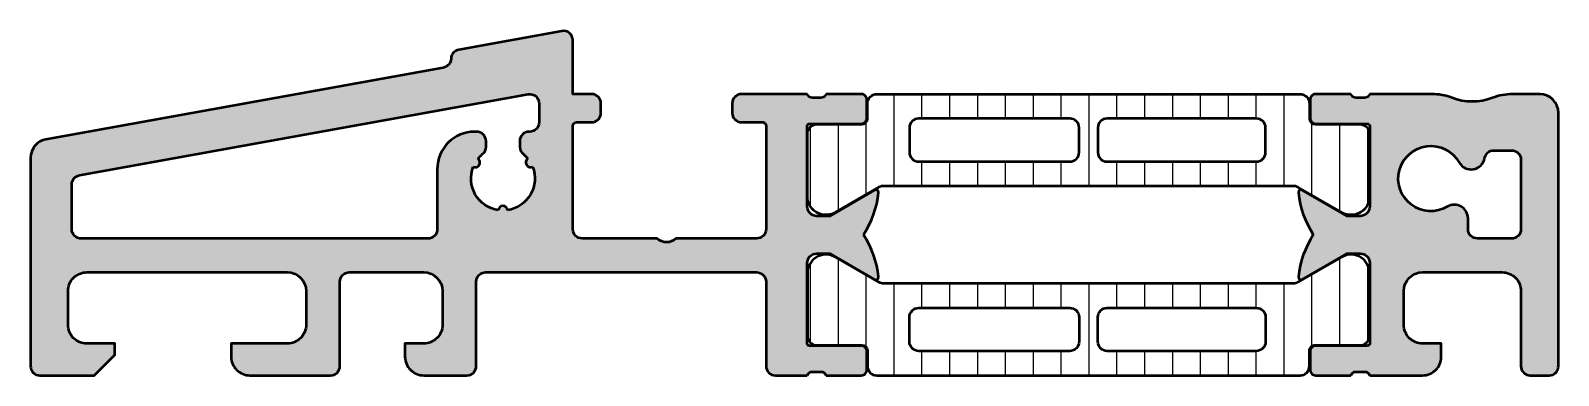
# Model space of a CAD drawing. Extents: x 0 to 81.5, y 0 to 18.4.
import ezdxf

# ---------------------------------------------------------------- set-up
doc = ezdxf.new("R2010")
doc.units = 0
for name, color, linetype, lineweight in [('0S-Alu contour', 7, 'Continuous', 50), ('0S-Alu hatch', 252, 'Continuous', 25), ('0S-Plastic contour', 254, 'Continuous', 50), ('0S-Plastic hatch', 253, 'Continuous', 25)]:
    doc.layers.add(name, color=color, linetype=linetype, lineweight=lineweight)
pattern_1 = [(90, (0, 0), (-1.4859, 0), [])]

# ---------------------------------------------------------------- blocks, each defined once
blk = doc.blocks.new('430850__A09F9204_A094_48FC_8336_E82460C56AF6_')
at = {"layer": '0S-Alu hatch'}
h = blk.add_hatch(color=256, dxfattribs=at)
edge = h.paths.add_edge_path()
edge.add_arc((37.92743318007181, 14.49998905742388), 0.4999585512407667, 89.99524973136955, 180.0047502685934)
edge.add_line((37.42747463054933, 14.49994760694636), (37.42747463054933, 13.99994760694636))
edge.add_arc((37.92749618073446, 13.9999691571315), 0.5000215506495219, 180.002469362685, 269.9975306371245)
edge.add_line((37.92747463054936, 13.49994760694637), (39.03087615661997, 13.49994760694636))
edge.add_ellipse((39.03087615661999, 13.29994760694636), major_axis=(-0.1999999999999993, 0), ratio=1, start_angle=180, end_angle=270.00000000000614, ccw=False)
edge.add_line((39.23087615661998, 13.29994760694637), (39.23087615661997, 7.79995065870374))
edge.add_ellipse((38.73087615661996, 7.799950658703735), major_axis=(-0.5000000000000071, 0), ratio=1, start_angle=90.0000000000008, end_angle=180, ccw=False)
edge.add_line((38.73087615661997, 7.299950658703727), (34.42746213029359, 7.29995065870372))
edge.add_ellipse((33.92746213029359, 7.824977612696383), major_axis=(-0.7250195186467838, 0), ratio=1, start_angle=46.39865004840891, end_angle=133.6013499515912, ccw=False)
edge.add_line((33.42746213029359, 7.29995065870372), (29.42746313028951, 7.29995065870372))
edge.add_ellipse((29.42746313028951, 7.799950658703723), major_axis=(-0.5000000000000027, 0), ratio=1, start_angle=0, end_angle=89.9999999999996, ccw=False)
edge.add_line((28.92746313028951, 7.799950658703958), (28.92746313029205, 13.29994760694645))
edge.add_ellipse((29.12746313029204, 13.29994760694637), major_axis=(-0.1999999999999922, 0), ratio=1, start_angle=270.00000000000205, end_angle=360, ccw=False)
edge.add_line((29.12746313029204, 13.49994760694636), (29.92818662112198, 13.49994760694636))
edge.add_arc((29.92816507093685, 13.99996915713149), 0.5000215506495148, 270.0024693628787, 359.9975306373149)
edge.add_line((30.42818662112198, 13.99994760694636), (30.42818662112198, 14.49994760694634))
edge.add_arc((29.92822807159948, 14.49998905742387), 0.4999585512407773, 359.9952497314066, 450.00475026863)
edge.add_line((29.92818662112199, 14.99994760694636), (28.92746313029305, 14.99994760694637))
edge.add_line((28.92746313029305, 14.99994760694637), (28.92746313029439, 17.86950563576265))
edge.add_arc((28.42746313029437, 17.86950563576273), 0.5000000000000178, 0, 100.2245335573205)
edge.add_line((28.33871005623381, 18.36156548155877), (22.8387100562297, 17.36952780259962))
edge.add_arc((22.92746313029031, 16.87746795680373), 0.4999999999998749, 100.2245335573281, 178.6160866910637)
edge.add_ellipse((21.92775482019408, 16.90161945208387), major_axis=(-0.4999999999999839, 0), ratio=1, start_angle=100.22453355728783, end_angle=178.6160866910464, ccw=False)
edge.add_line((22.01650789425436, 16.40955960628781), (0.8224938518774393, 12.58678497021203))
edge.add_arc((0.9999999999982014, 11.60266527862016), 0.9999999999997786, 100.2245335573016, 180)
edge.add_line((-1.577e-12, 11.60266527861978), (-1.42e-14, 0.499947428130156))
edge.add_arc((0.5000525902902789, 0.5000000064885435), 0.5000525930544861, 180.0060244023582, 269.9939743403442)
edge.add_line((0.5000000009589912, -5.25838005956e-05), (3.40002429581203, -5.25838005956e-05))
edge.add_line((3.40002429581203, -5.25838005956e-05), (4.499999881749302, 1.099922954464837))
edge.add_line((4.499999881749302, 1.099922954464837), (4.4999998817493, 1.699959575558586))
edge.add_line((4.4999998817493, 1.699959575558586), (2.999999881748619, 1.699959575558587))
edge.add_ellipse((2.999955651861728, 2.699915345670784), major_axis=(-0.9999557710903823, 0), ratio=1, start_angle=-0.0025342980363234346, end_angle=90.00253429793719, ccw=False)
edge.add_line((1.999999881749531, 2.699959575558597), (1.999999881749531, 4.499962865733659))
edge.add_ellipse((2.999972478050355, 4.499990269434148), major_axis=(-0.9999725966763165, 0), ratio=1, start_angle=-90.00157015936111, end_angle=0.0015701596050234912, ccw=False)
edge.add_line((2.999999881750013, 5.499962865734972), (13.69908743155087, 5.499962865734972))
edge.add_ellipse((13.6990640041792, 4.499939438365121), major_axis=(-1.000023427644265, 0), ratio=1, start_angle=180.0013422581682, end_angle=269.9986577419238, ccw=False)
edge.add_line((14.69908743154905, 4.499962865736337), (14.6990874315495, 2.699959575559478))
edge.add_ellipse((13.69916771567885, 2.699879291429238), major_axis=(-0.9999197190936866, 0), ratio=1, start_angle=89.99539968885392, end_angle=180.0046003111448, ccw=False)
edge.add_line((13.69908743154862, 1.699959575558581), (10.69908743154953, 1.699959575558572))
edge.add_line((10.69908743154953, 1.699959575558572), (10.69908743154905, 0.9999474281328843))
edge.add_arc((11.69901925818247, 0.9998792428336312), 0.9999318289581974, 179.9960930037114, 270.0039063125051)
edge.add_line((11.69908743154947, -5.25838006038e-05), (15.99907427084442, -5.25838005885e-05))
edge.add_arc((15.99909985762345, 0.499921829420052), 0.4999744138753572, 269.9970678210531, 360.0029335463704)
edge.add_line((16.49907427084348, 0.4999474281315441), (16.49907427084348, 4.999947606946816))
edge.add_ellipse((16.99908243279999, 4.999939444989397), major_axis=(-0.5000081620231281, 0), ratio=1, start_angle=270.00093527621107, end_angle=359.99906472380104, ccw=False)
edge.add_line((16.99907427084211, 5.499947606945909), (20.97285248050296, 5.499947606945909))
edge.add_ellipse((20.97282905348884, 4.499939438722215), major_axis=(-1.000008168498104, 0), ratio=1, start_angle=180.0013422581682, end_angle=269.9986577419284, ccw=False)
edge.add_line((21.97283722171253, 4.499962865736324), (21.97283722171208, 2.699959575559492))
edge.add_ellipse((20.97291750584161, 2.699879291429054), major_axis=(-0.9999197190935053, 0), ratio=1, start_angle=89.9953996888683, end_angle=180.0046003111448, ccw=False)
edge.add_line((20.97283722171163, 1.699959575558578), (19.97283722171257, 1.699959575558587))
edge.add_line((19.97283722171257, 1.699959575558587), (19.97283722171254, 0.9999474281324108))
edge.add_arc((20.97276904834532, 0.9998792428329959), 0.9999318289575544, 179.9960930037114, 270.0039063124908)
edge.add_line((20.97283722171208, -5.2583800596e-05), (23.27282406100742, -5.25838005885e-05))
edge.add_arc((23.27284964778671, 0.4999218294202796), 0.4999744138755848, 269.9970678210235, 360.0029335463704)
edge.add_line((23.77282406100697, 0.4999474281314954), (23.77282406100697, 4.999947606947263))
edge.add_ellipse((24.2728322229633, 4.999939444989582), major_axis=(-0.5000081620229433, 0), ratio=1, start_angle=270.0009352761882, end_angle=359.99906472380104, ccw=False)
edge.add_line((24.27282406100561, 5.499947606945909), (38.73087615661999, 5.499947606945915))
edge.add_ellipse((38.73087615661999, 4.999947606945916), major_axis=(-0.4999999999999992, 0), ratio=1, start_angle=180, end_angle=270, ccw=False)
edge.add_line((39.23087615661998, 4.999947606945917), (39.23087615661998, 0.4999474161999267))
edge.add_arc((39.73087615661999, 0.4999474161999283), 0.5, 180, 270.0000000000138)
edge.add_line((39.73087615662011, -5.25838000717e-05), (41.43087398872416, -5.25837996861e-05))
edge.add_ellipse((41.69839483585852, -0.0788891055310575), major_axis=(-0.2788953223167944, 0), ratio=1, start_angle=268.83541062591, end_angle=343.58012358051013, ccw=False)
edge.add_line((41.70406324926296, 0.1999486069464066), (42.15765724926293, 0.1999486069464069))
edge.add_ellipse((42.16331790873996, -0.0789194886968354), major_axis=(-0.2789255417372232, 0), ratio=1, start_angle=196.4245945553575, end_angle=271.1628700728803, ccw=False)
edge.add_line((42.43086124926296, -5.23930536342e-05), (44.31087224927148, -5.2393053636e-05))
edge.add_arc((44.31087224927151, 0.2999476069463185), 0.2999999999999545, 269.9999999999945, 360)
edge.add_line((44.61087224927147, 0.2999476069463179), (44.61087224927144, 1.279921925989231))
edge.add_arc((44.31087224927154, 1.279921925989233), 0.2999999999999048, 0, 90.0000000000068)
edge.add_line((44.3108722492715, 1.579921925989138), (41.55087424927152, 1.579921925989139))
edge.add_ellipse((41.55087424927152, 1.699921925989148), major_axis=(-0.1200000000000088, 0), ratio=1, start_angle=0, end_angle=89.9999999999967, ccw=False)
edge.add_line((41.43087424927151, 1.699921925989053), (41.4308742492715, 5.999947606946361))
edge.add_ellipse((41.93087424927149, 5.999947606946365), major_axis=(-0.4999999999999929, 0), ratio=1, start_angle=270, end_angle=360, ccw=False)
edge.add_line((41.93087424927149, 6.499947606946358), (42.63087424927143, 6.499947606946363))
edge.add_line((42.63087424927143, 6.499947606946363), (45.02369457229901, 5.118452149324014))
edge.add_arc((45.09275446462317, 5.238067391594696), 0.1381197846483186, 240.0000000000019, 365.6225775507624)
edge.add_arc((40.25426538742427, 4.761724365772433), 4.999999999999428, 5.622577550795146, 33.20555562043733)
edge.add_arc((40.25426729477148, 10.23817084812038), 5.000000000000853, 326.7944044693714, 354.377422449205)
edge.add_arc((45.09275637197178, 9.761827822297994), 0.1381197846483302, 354.3774224492386, 480.0000000000022)
edge.add_line((45.02369647964761, 9.88144306456868), (42.63087615662007, 8.499947606946362))
edge.add_line((42.63087615662007, 8.499947606946362), (41.93087615662013, 8.499947606946362))
edge.add_ellipse((41.93087615662014, 8.999947606946357), major_axis=(-0.4999999999999929, 0), ratio=1, start_angle=0, end_angle=89.9999999999992, ccw=False)
edge.add_line((41.43087615662014, 8.999947606946362), (41.43087615662015, 13.29997328790359))
edge.add_ellipse((41.55087615662025, 13.29997328790348), major_axis=(-0.120000000000104, 0), ratio=1, start_angle=270, end_angle=360, ccw=False)
edge.add_line((41.55087615662025, 13.41997328790359), (44.31087415662009, 13.41997328790359))
edge.add_arc((44.31087415662013, 13.71997328790355), 0.2999999999999616, 269.9999999999932, 360)
edge.add_line((44.61087415662009, 13.71997328790354), (44.61087415662008, 14.69994760694642))
edge.add_arc((44.31087415662016, 14.69994760694644), 0.299999999999919, 0, 90.00000000000136)
edge.add_line((44.31087415662015, 14.99994760694636), (42.43086315661155, 14.99994760694636))
edge.add_ellipse((42.16331981608857, 15.07881470258954), major_axis=(-0.2789255417371955, 0), ratio=1, start_angle=88.83712992712549, end_angle=163.5754054446452, ccw=False)
edge.add_line((42.15765915661157, 14.79994660694632), (41.70406515661158, 14.79994660694632))
edge.add_ellipse((41.69839674861324, 15.07878405348939), major_axis=(-0.2788950563274564, 0), ratio=1, start_angle=16.419876419487025, end_angle=91.16458937408811, ccw=False)
edge.add_line((41.4308761566201, 14.99994760694637), (37.92747463054932, 14.99994760694636))
edge = h.paths.add_edge_path()
edge.add_arc((25.19539099902325, 8.796820925983148), 0.2499999999999952, 4.216730478852245, 175.7832695211477)
edge.add_ellipse((25.19539099902325, 10.49682092598314), major_axis=(-1.699999999999995, 0), ratio=1, start_angle=-21.566538979496727, end_angle=81.5665390422954, ccw=False)
edge.add_arc((23.72314781165807, 11.3468209243695), 0.2499999999999988, 244.216730541653, 415.7832695839473)
edge.add_ellipse((25.19539099902317, 10.49682092598323), major_axis=(-1.699999999999882, 0), ratio=1, start_angle=309.5211963586422, end_angle=321.5665391050943, ccw=False)
edge.add_arc((23.79539099902324, 12.19387720083088), 0.5000000000000223, 309.5211963586403, 360)
edge.add_line((24.29539099902326, 12.19387720083086), (24.29539099902326, 12.49682092598314))
edge.add_arc((23.79539099902325, 12.49682092598314), 0.5, 0, 90.0000000000004)
edge.add_line((23.79539099902325, 12.99682092598314), (23.69539099902319, 12.99682092598315))
edge.add_arc((23.6953909990232, 10.99682092598315), 1.999999999999996, 90.00000000000018, 180)
edge.add_line((21.6953909990232, 10.99682092598304), (21.69539099902337, 7.799950658703528))
edge.add_ellipse((21.19539099902338, 7.799950658703489), major_axis=(-0.4999999999999929, 0), ratio=1, start_angle=89.9999999999996, end_angle=180, ccw=False)
edge.add_line((21.19539099902338, 7.299950658703497), (2.699996829991487, 7.299950658703495))
edge.add_ellipse((2.699981393805714, 7.799919963728428), major_axis=(-0.4999693052632239, 0), ratio=1, start_angle=-0.001768965427402236, end_angle=90.00176896518929, ccw=False)
edge.add_line((2.20001208878078, 7.799935399914206), (2.200012088777143, 10.18186513174013))
edge.add_ellipse((2.700012088776917, 10.18186513174036), major_axis=(-0.4999999999997736, 0), ratio=1, start_angle=280.22453355725116, end_angle=360, ccw=False)
edge.add_line((2.61125901471699, 10.67392497753626), (26.53871005623298, 14.98973097655778))
edge.add_ellipse((26.62746313029336, 14.49767113076172), major_axis=(-0.5000000000000031, 0), ratio=1, start_angle=180, end_angle=280.22453355729937, ccw=False)
edge.add_line((27.12746313029337, 14.49767113076147), (27.12746313029287, 13.49682092598339))
edge.add_ellipse((26.62746313029238, 13.49682092598363), major_axis=(-0.5000000000004868, 0), ratio=1, start_angle=90, end_angle=180, ccw=False)
edge.add_line((26.62746313029238, 12.99682092598315), (26.59539099902325, 12.99682092598315))
edge.add_arc((26.59539099902325, 12.49682092598314), 0.5, 90, 180)
edge.add_line((26.09539099902324, 12.49682092598315), (26.09539099902325, 12.19387720083089))
edge.add_arc((26.5953909990233, 12.19387720083086), 0.500000000000057, 180, 230.4788036413535)
edge.add_ellipse((25.19539099902337, 10.49682092598309), major_axis=(-1.699999999999941, 0), ratio=1, start_angle=218.4334608949102, end_angle=230.4788036413621, ccw=False)
edge.add_arc((26.66763418638843, 11.34682092436952), 0.2499999999999906, 124.2167304160537, 295.7832694583472)
edge.add_ellipse((25.19539099902325, 10.49682092598315), major_axis=(-1.699999999999998, 0), ratio=1, start_angle=98.43346095770488, end_angle=201.5665389794971, ccw=False)
at = {"layer": '0S-Alu contour', "color": 7}
for points in [[(28.33871005623381, 18.36156548155877), (22.8387100562297, 17.36952780259962)], [(29.92818662112199, 14.99994760694636), (28.92746313029305, 14.99994760694637), (28.92746313029439, 17.86950563576265)], [(22.01650789425436, 16.40955960628781), (0.8224938518774393, 12.58678497021203)], [(2.61125901471699, 10.67392497753626), (26.53871005623298, 14.98973097655778)], [(41.4308761566201, 14.99994760694637), (37.92747463054932, 14.99994760694636)], [(42.15765915661157, 14.79994660694632), (41.70406515661158, 14.79994660694632)], [(44.31087415662015, 14.99994760694636), (42.43086315661155, 14.99994760694636)], [(44.61087415662009, 13.71997328790354), (44.61087415662008, 14.69994760694642)], [(27.12746313029337, 14.49767113076147), (27.12746313029287, 13.49682092598339)], [(30.42818662112198, 13.99994760694636), (30.42818662112198, 14.49994760694634)], [(37.42747463054933, 14.49994760694636), (37.42747463054933, 13.99994760694636)], [(28.92746313028951, 7.799950658703958), (28.92746313029205, 13.29994760694645)], [(29.12746313029204, 13.49994760694636), (29.92818662112198, 13.49994760694636)], [(37.92747463054936, 13.49994760694637), (39.03087615661997, 13.49994760694636)], [(39.23087615661998, 13.29994760694637), (39.23087615661997, 7.79995065870374)], [(41.43087615662014, 8.999947606946362), (41.43087615662015, 13.29997328790359)], [(41.55087615662025, 13.41997328790359), (44.31087415662009, 13.41997328790359)], [(23.79539099902325, 12.99682092598314), (23.69539099902319, 12.99682092598315)], [(24.29539099902326, 12.19387720083086), (24.29539099902326, 12.49682092598314)], [(26.09539099902324, 12.49682092598315), (26.09539099902325, 12.19387720083089)], [(26.62746313029238, 12.99682092598315), (26.59539099902325, 12.99682092598315)], [(-1.577e-12, 11.60266527861978), (-1.42e-14, 0.499947428130156)], [(21.6953909990232, 10.99682092598304), (21.69539099902337, 7.799950658703528)], [(2.20001208878078, 7.799935399914206), (2.200012088777143, 10.18186513174013)], [(45.02369647964761, 9.88144306456868), (42.63087615662007, 8.499947606946362), (41.93087615662013, 8.499947606946362)], [(21.19539099902338, 7.299950658703497), (2.699996829991487, 7.299950658703495)], [(33.42746213029359, 7.29995065870372), (29.42746313028951, 7.29995065870372)], [(38.73087615661997, 7.299950658703727), (34.42746213029359, 7.29995065870372)], [(41.43087424927151, 1.699921925989053), (41.4308742492715, 5.999947606946361)], [(41.93087424927149, 6.499947606946358), (42.63087424927143, 6.499947606946363), (45.02369457229901, 5.118452149324014)], [(2.999999881750013, 5.499962865734972), (13.69908743155087, 5.499962865734972)], [(16.49907427084348, 0.4999474281315441), (16.49907427084348, 4.999947606946816)], [(16.99907427084211, 5.499947606945909), (20.97285248050296, 5.499947606945909)], [(23.77282406100697, 0.4999474281314954), (23.77282406100697, 4.999947606947263)], [(24.27282406100561, 5.499947606945909), (38.73087615661999, 5.499947606945915)], [(39.23087615661998, 4.999947606945917), (39.23087615661998, 0.4999474161999267)], [(1.999999881749531, 2.699959575558597), (1.999999881749531, 4.499962865733659)], [(14.69908743154905, 4.499962865736337), (14.6990874315495, 2.699959575559478)], [(21.97283722171253, 4.499962865736324), (21.97283722171208, 2.699959575559492)], [(0.5000000009589912, -5.25838005956e-05), (3.40002429581203, -5.25838005956e-05), (4.499999881749302, 1.099922954464837), (4.4999998817493, 1.699959575558586), (2.999999881748619, 1.699959575558587)], [(13.69908743154862, 1.699959575558581), (10.69908743154953, 1.699959575558572), (10.69908743154905, 0.9999474281328843)], [(20.97283722171163, 1.699959575558578), (19.97283722171257, 1.699959575558587), (19.97283722171254, 0.9999474281324108)], [(44.3108722492715, 1.579921925989138), (41.55087424927152, 1.579921925989139)], [(44.61087224927147, 0.2999476069463179), (44.61087224927144, 1.279921925989231)], [(41.70406324926296, 0.1999486069464066), (42.15765724926293, 0.1999486069464069)], [(11.69908743154947, -5.25838006038e-05), (15.99907427084442, -5.25838005885e-05)], [(20.97283722171208, -5.2583800596e-05), (23.27282406100742, -5.25838005885e-05)], [(39.73087615662011, -5.25838000717e-05), (41.43087398872416, -5.25837996861e-05)], [(42.43086124926296, -5.23930536342e-05), (44.31087224927148, -5.2393053636e-05)]]:
    blk.add_lwpolyline(points, dxfattribs=at)
for centre, radius, start, end in [((28.42746313029437, 17.86950563576273), 0.5000000000000178, 0, 100.2245335573205), ((22.92746313029031, 16.87746795680373), 0.4999999999998749, 100.2245335573281, 178.6160866910637), ((29.92822807159948, 14.49998905742387), 0.4999585512407773, 359.9952497314066, 90.00475026863005), ((37.92743318007181, 14.49998905742388), 0.4999585512407667, 89.99524973136955, 180.0047502685934), ((44.31087415662016, 14.69994760694644), 0.299999999999919, 0, 90.00000000000136), ((29.92816507093685, 13.99996915713149), 0.5000215506495148, 270.0024693628787, 359.9975306373149), ((37.92749618073446, 13.9999691571315), 0.5000215506495219, 180.002469362685, 269.9975306371245), ((44.31087415662013, 13.71997328790355), 0.2999999999999616, 269.9999999999932, 0), ((0.9999999999982014, 11.60266527862016), 0.9999999999997786, 100.2245335573016, 180), ((23.6953909990232, 10.99682092598315), 1.999999999999996, 90.00000000000018, 180), ((23.79539099902325, 12.49682092598314), 0.5, 0, 90.0000000000004), ((26.59539099902325, 12.49682092598314), 0.5, 90, 180), ((23.72314781165807, 11.3468209243695), 0.2499999999999988, 244.216730541653, 55.78326958394738), ((23.79539099902324, 12.19387720083088), 0.5000000000000223, 309.5211963586403, 0), ((26.5953909990233, 12.19387720083086), 0.500000000000057, 180, 230.4788036413535), ((26.66763418638843, 11.34682092436952), 0.2499999999999906, 124.2167304160537, 295.7832694583472), ((45.09275637197178, 9.761827822297994), 0.1381197846483302, 354.3774224492386, 120.0000000000022), ((25.19539099902325, 8.796820925983148), 0.2499999999999952, 4.216730478852245, 175.7832695211477), ((40.25426729477148, 10.23817084812038), 5.000000000000853, 326.7944044693714, 354.377422449205), ((40.25426538742427, 4.761724365772433), 4.999999999999428, 5.622577550795146, 33.20555562043733), ((45.09275446462317, 5.238067391594696), 0.1381197846483186, 240.0000000000019, 5.622577550762422), ((11.69901925818247, 0.9998792428336312), 0.9999318289581974, 179.9960930037114, 270.0039063125051), ((20.97276904834532, 0.9998792428329959), 0.9999318289575544, 179.9960930037114, 270.0039063124908), ((44.31087224927154, 1.279921925989233), 0.2999999999999048, 0, 90.0000000000068), ((0.5000525902902789, 0.5000000064885435), 0.5000525930544861, 180.0060244023582, 269.9939743403442), ((15.99909985762345, 0.499921829420052), 0.4999744138753572, 269.9970678210531, 0.0029335463704582), ((23.27284964778671, 0.4999218294202796), 0.4999744138755848, 269.9970678210235, 0.0029335463704582), ((39.73087615661999, 0.4999474161999283), 0.5, 180, 270.0000000000138), ((44.31087224927151, 0.2999476069463185), 0.2999999999999545, 269.9999999999945, 0)]:
    blk.add_arc(centre, radius, start, end, dxfattribs=at)
at = {"layer": '0S-Alu contour', "color": 7, "extrusion": (0, 0, -1)}
for centre, radius, start, end in [((-21.92775482019408, 16.90161945208387), 0.4999999999999839, 181.3839133089537, 259.7754664427122), ((-26.62746313029336, 14.49767113076172), 0.5000000000000031, 79.77546644270063, 180), ((-41.69839674861324, 15.07878405348939), 0.2788950563274564, 268.8354106259119, 343.580123580513), ((-42.16331981608857, 15.07881470258954), 0.2789255417371955, 196.4245945553548, 271.1628700728746), ((-26.62746313029238, 13.49682092598363), 0.5000000000004868, 180, 270), ((-29.12746313029204, 13.29994760694637), 0.1999999999999922, 0, 89.99999999999797), ((-39.03087615661999, 13.29994760694636), 0.1999999999999993, 89.99999999999388, 180), ((-41.55087615662025, 13.29997328790348), 0.120000000000104, 0, 90), ((-25.19539099902317, 10.49682092598323), 1.699999999999882, 38.43346089490572, 50.47880364135781), ((-25.19539099902337, 10.49682092598309), 1.699999999999941, 129.5211963586379, 141.5665391050898), ((-2.700012088776917, 10.18186513174036), 0.4999999999997736, 0, 79.77546644274885), ((-25.19539099902325, 10.49682092598314), 1.699999999999995, 278.4334609577046, 21.56653897949676), ((-25.19539099902325, 10.49682092598315), 1.699999999999998, 158.4334610205029, 261.5665390422951), ((-41.93087615662014, 8.999947606946357), 0.4999999999999929, 270.0000000000008, 0), ((-2.699981393805714, 7.799919963728428), 0.4999693052632239, 269.9982310348107, 0.0017689654274132), ((-21.19539099902338, 7.799950658703489), 0.4999999999999929, 180, 270.0000000000004), ((-29.42746313028951, 7.799950658703723), 0.5000000000000027, 270.0000000000004, 0), ((-38.73087615661996, 7.799950658703735), 0.5000000000000071, 180, 269.9999999999992), ((-33.92746213029359, 7.824977612696383), 0.7250195186467838, 226.3986500484089, 313.6013499515911), ((-41.93087424927149, 5.999947606946365), 0.4999999999999929, 0, 90), ((-2.999972478050355, 4.499990269434148), 0.9999725966763165, 359.998429840395, 90.00157015936124), ((-13.6990640041792, 4.499939438365121), 1.000023427644265, 90.00134225807622, 179.9986577418318), ((-16.99908243279999, 4.999939444989397), 0.5000081620231281, 0.0009352761989486, 89.99906472378893), ((-20.97282905348884, 4.499939438722215), 1.000008168498104, 90.00134225807157, 179.9986577418318), ((-24.2728322229633, 4.999939444989582), 0.5000081620229433, 0.0009352761989486, 89.99906472381176), ((-38.73087615661999, 4.999947606945916), 0.4999999999999992, 90, 180), ((-2.999955651861728, 2.699915345670784), 0.9999557710903823, 269.9974657020628, 0.0025342980362756), ((-13.69916771567885, 2.699879291429238), 0.9999197190936866, 179.9953996888552, 270.0046003111461), ((-20.97291750584161, 2.699879291429054), 0.9999197190935054, 179.9953996888552, 270.0046003111317), ((-41.55087424927152, 1.699921925989148), 0.1200000000000088, 270.0000000000033, 0), ((-41.69839483585852, -0.0788891055310575), 0.2788953223167944, 16.41987641948987, 91.16458937408999), ((-42.16331790873996, -0.0789194886968354), 0.2789255417372232, 88.83712992711968, 163.5754054446425)]:
    blk.add_arc(centre, radius, start, end, dxfattribs=at)
blk = doc.blocks.new('284129__BF84679C_BEB8_4625_9ECA_7AAA803488E5___C88D1859_F116_4E34_A774_A3F04FFDCE88_')
at = {"layer": '0S-Plastic hatch'}
h = blk.add_hatch(dxfattribs=at)
h.set_pattern_fill('ANSI31', color=256, scale=0.4680000000000001, angle=45, style=0)
h.set_pattern_definition(pattern_1)
edge = h.paths.add_edge_path()
edge.add_ellipse((67.72089121525052, 14.4999947877588), major_axis=(-0.499997321097979, 0), ratio=1, start_angle=179.9996930176151, end_angle=270.0003069820262, ccw=False)
edge.add_line((68.22088853634132, 14.49999210884647), (68.22088853634132, 13.68966077551628))
edge.add_arc((68.52088853634132, 13.68966077551627), 0.2999999999999971, 180, 270)
edge.add_line((68.52088853634132, 13.38966077551628), (70.92088691927763, 13.3899927259133))
edge.add_ellipse((70.92088955890272, 12.88999674847469), major_axis=(-0.4999959774455744, 0), ratio=1, start_angle=179.9996975182268, end_angle=270.0003024811867, ccw=False)
edge.add_line((71.42088553634132, 12.88999410884449), (71.42088553634132, 9.41345261075012))
edge.add_ellipse((70.43106746161845, 9.555763259741475), major_axis=(-0.999996070924474, 0), ratio=1, start_angle=57.272983900158806, end_angle=171.8183919481004, ccw=False)
edge.add_line((69.89043253634131, 8.714510610750136), (67.60677568959106, 10.03298032523674))
edge.add_arc((67.35677571529149, 9.599967608506354), 0.5000000000000204, 60.00000340065485, 89.99994009512115)
edge.add_line((67.35677623806018, 10.0999676085061), (45.50500083462243, 10.0999676085061))
edge.add_arc((45.50500135739112, 9.599967608506343), 0.5000000000000352, 90.00005990487885, 119.999996599345)
edge.add_line((45.25500138309154, 10.03298032523675), (42.97134453634129, 8.714510610750139))
edge.add_ellipse((42.43070961106414, 9.555763259741479), major_axis=(-0.9999960709244671, 0), ratio=1, start_angle=8.181608051899673, end_angle=122.7270160998406, ccw=False)
edge.add_line((41.4408915363413, 9.413452610750127), (41.44089153634129, 12.88999410884962))
edge.add_ellipse((41.9408875137799, 12.88999674847469), major_axis=(-0.4999959774455762, 0), ratio=1, start_angle=-90.00030248118668, end_angle=0.0003024817733034979, ccw=False)
edge.add_line((41.94089015340498, 13.3899927259133), (44.34088853634129, 13.38966077551627))
edge.add_arc((44.34088853634128, 13.68966077551628), 0.3000000000000078, 270.0000000000013, 360)
edge.add_line((44.64088853634129, 13.68966077551628), (44.64088853634129, 14.49999210884961))
edge.add_ellipse((45.1408858574321, 14.49999478775881), major_axis=(-0.499997321097979, 0), ratio=1, start_angle=-90.00030698202607, end_angle=0.00030698238492732344, ccw=False)
edge.add_line((45.1408885363413, 14.99999210884961), (67.72088853634132, 14.9999921088496))
edge = h.paths.add_edge_path()
edge.add_arc((65.38001447370567, 11.90002193537075), 0.5000435613285635, 270.0049911083112, 359.9950088916195)
edge.add_line((65.88005803313698, 11.89997837593884), (65.88005803313698, 13.19998714974377))
edge.add_arc((65.38001447370567, 13.19994359031186), 0.5000435613285635, 0.0049911083804904, 89.99500889168881)
edge.add_line((65.38005803313698, 13.69998714974316), (57.43088853634131, 13.69998714974319))
edge.add_arc((57.43093209577262, 13.19994359031188), 0.5000435613285635, 90.00499110831119, 179.9950088916195)
edge.add_line((56.93088853634131, 13.19998714974319), (56.93088853634131, 11.89997837593887))
edge.add_arc((57.43093209577262, 11.90002193537078), 0.5000435613285635, 180.0049911083805, 269.9950088916888)
edge.add_line((57.43088853634131, 11.39997837593948), (65.38005803313698, 11.39997837593945))
edge = h.paths.add_edge_path()
edge.add_arc((55.43084497691001, 11.90002193537078), 0.5000435613285599, 270.0049911083112, 359.9950088916195)
edge.add_line((55.93088853634132, 11.89997837593887), (55.93088853634132, 13.19998714974319))
edge.add_arc((55.43084497691001, 13.19994359031188), 0.5000435613285635, 0.0049911083804904, 89.99500889168881)
edge.add_line((55.43088853634131, 13.69998714974319), (47.38250839447544, 13.69998714974316))
edge.add_arc((47.38252071861487, 13.19997482499477), 0.5000123249002705, 90.00141220754166, 179.9968392374819)
edge.add_line((46.88250839447543, 13.20000240853108), (46.88250839447543, 11.89999363472852))
edge.add_arc((47.38255195390673, 11.90003719415982), 0.5000435613285635, 180.0049911083805, 269.9950088916888)
edge.add_line((47.38250839447544, 11.39999363472851), (55.43088853634131, 11.39997837593948))
at = {"layer": '0S-Alu contour', "color": 7}
for points in [[(46.88250839447543, 13.20000240853108), (46.88250839447543, 11.89999363472852)], [(55.43088853634131, 13.69998714974319), (47.38250839447544, 13.69998714974316)], [(55.93088853634132, 11.89997837593887), (55.93088853634132, 13.19998714974319)], [(56.93088853634131, 13.19998714974319), (56.93088853634131, 11.89997837593887)], [(65.38005803313698, 13.69998714974316), (57.43088853634131, 13.69998714974319)], [(65.88005803313698, 11.89997837593884), (65.88005803313698, 13.19998714974377)], [(47.38250839447544, 11.39999363472851), (55.43088853634131, 11.39997837593948)], [(57.43088853634131, 11.39997837593948), (65.38005803313698, 11.39997837593945)]]:
    blk.add_lwpolyline(points, dxfattribs=at)
for centre, radius, start, end in [((47.38252071861487, 13.19997482499477), 0.5000123249002705, 90.00141220754166, 179.9968392374819), ((55.43084497691001, 13.19994359031188), 0.5000435613285635, 0.0049911083804904, 89.99500889168881), ((57.43093209577262, 13.19994359031188), 0.5000435613285635, 90.00499110831119, 179.9950088916195), ((65.38001447370567, 13.19994359031186), 0.5000435613285635, 0.0049911083804904, 89.99500889168881), ((47.38255195390673, 11.90003719415982), 0.5000435613285635, 180.0049911083805, 269.9950088916888), ((55.43084497691001, 11.90002193537078), 0.5000435613285599, 270.0049911083112, 359.9950088916195), ((57.43093209577262, 11.90002193537078), 0.5000435613285635, 180.0049911083805, 269.9950088916888), ((65.38001447370567, 11.90002193537075), 0.5000435613285635, 270.0049911083112, 359.9950088916195)]:
    blk.add_arc(centre, radius, start, end, dxfattribs=at)
at = {"layer": '0S-Plastic contour', "color": 7}
for points in [[(45.1408885363413, 14.99999210884961), (67.72088853634132, 14.9999921088496)], [(44.64088853634129, 13.68966077551628), (44.64088853634129, 14.49999210884961)], [(68.22088853634132, 14.49999210884647), (68.22088853634132, 13.68966077551628)], [(41.94089015340498, 13.3899927259133), (44.34088853634129, 13.38966077551627)], [(68.52088853634132, 13.38966077551628), (70.92088691927763, 13.3899927259133)], [(41.4408915363413, 9.413452610750127), (41.44089153634129, 12.88999410884962)], [(71.42088553634132, 12.88999410884449), (71.42088553634132, 9.41345261075012)], [(45.25500138309154, 10.03298032523675), (42.97134453634129, 8.714510610750139)], [(67.35677623806018, 10.0999676085061), (45.50500083462243, 10.0999676085061)], [(69.89043253634131, 8.714510610750136), (67.60677568959106, 10.03298032523674)]]:
    blk.add_lwpolyline(points, dxfattribs=at)
at = {"layer": '0S-Plastic contour', "color": 7, "extrusion": (0, 0, -1)}
for centre, radius, start, end in [((-45.1408858574321, 14.49999478775881), 0.499997321097979, 359.9996930176151, 90.00030698202619), ((-67.72089121525052, 14.4999947877588), 0.499997321097979, 89.99969301797381, 180.0003069823849), ((-41.9408875137799, 12.88999674847469), 0.4999959774455762, 359.9996975182267, 90.00030248118671), ((-70.92088955890272, 12.88999674847469), 0.4999959774455744, 89.9996975188133, 180.0003024817733), ((-42.43070961106414, 9.555763259741479), 0.9999960709244671, 237.2729839001594, 351.8183919481003), ((-70.43106746161845, 9.555763259741475), 0.999996070924474, 188.1816080518997, 302.7270160998412)]:
    blk.add_arc(centre, radius, start, end, dxfattribs=at)
at = {"layer": '0S-Plastic contour', "color": 7}
for centre, radius, start, end in [((44.34088853634128, 13.68966077551628), 0.3000000000000078, 270.0000000000013, 0), ((68.52088853634132, 13.68966077551627), 0.2999999999999971, 180, 270), ((45.50500135739112, 9.599967608506343), 0.5000000000000352, 90.00005990487885, 119.999996599345), ((67.35677571529149, 9.599967608506354), 0.5000000000000204, 60.00000340065485, 89.99994009512115)]:
    blk.add_arc(centre, radius, start, end, dxfattribs=at)
blk = doc.blocks.new('284129__40D8D324_9E9C_404E_942A_C2F750DFEF55___3189399E_114A_40C4_9584_16E48141A4D0_')
at = {"layer": '0S-Plastic hatch'}
h = blk.add_hatch(dxfattribs=at)
h.set_pattern_fill('ANSI31', color=256, scale=0.4680000000000001, angle=45, style=0)
h.set_pattern_definition(pattern_1)
edge = h.paths.add_edge_path()
edge.add_arc((67.7208890473546, 0.500005402989042), 0.4999973210979648, 269.9996930179722, 360.0003069823849)
edge.add_line((68.22088636844539, 0.5000080819013702), (68.22088636844539, 1.310339415231576))
edge.add_ellipse((68.52088636844537, 1.310339415231631), major_axis=(-0.2999999999999829, 0), ratio=1, start_angle=269.99999999999727, end_angle=360, ccw=False)
edge.add_line((68.52088636844539, 1.610339415231614), (70.9208847513817, 1.610007464834561))
edge.add_arc((70.92088739100677, 2.11000344227318), 0.4999959774455864, 269.9996975188149, 360.0003024817733)
edge.add_line((71.42088336844539, 2.110006081903376), (71.42088336844539, 5.586547579997736))
edge.add_arc((70.43106529372257, 5.444236931006418), 0.9999960709244406, 8.18160805189792, 122.7270160998425)
edge.add_line((69.89043036844541, 6.285489579997717), (67.60677352169513, 4.967019865511115))
edge.add_ellipse((67.35677354739094, 5.400032582258369), major_axis=(-0.5000000000169318, 0), ratio=1, start_angle=90.00005990540808, end_angle=119.9999965988375, ccw=False)
edge.add_line((67.35677407016424, 4.90003258224171), (45.50499866672651, 4.900032582241763))
edge.add_ellipse((45.50499918950085, 5.400032582262292), major_axis=(-0.5000000000208026, 0), ratio=1, start_angle=60.00000340128332, end_angle=89.999940094473, ccw=False)
edge.add_line((45.25499921519563, 4.967019865511161), (42.97134236844536, 6.285489579997729))
edge.add_arc((42.43070744316821, 5.444236931006384), 0.9999960709244714, 57.27298390015961, 171.8183919480999)
edge.add_line((41.44088936844537, 5.586547579997742), (41.44088936844537, 2.110006081898248))
edge.add_arc((41.94088534588398, 2.110003442273174), 0.4999959774455762, 179.9996975182267, 270.0003024811867)
edge.add_line((41.94088798550906, 1.610007464834566), (44.34088636844537, 1.610339415231592))
edge.add_ellipse((44.34088636844534, 1.310339415231571), major_axis=(-0.3000000000000209, 0), ratio=1, start_angle=180, end_angle=269.99999999999454, ccw=False)
edge.add_line((44.64088636844535, 1.310339415231571), (44.64088636844537, 0.5000080818982577))
edge.add_arc((45.14088368953617, 0.500005402989061), 0.499997321097979, 179.999693017615, 270.0003069820262)
edge.add_line((45.14088636844537, 8.0818982586e-06), (67.72088636844539, 8.0818982538e-06))
edge = h.paths.add_edge_path()
edge.add_ellipse((65.38001230580973, 1.800056600436009), major_axis=(-0.5000435613285777, 0), ratio=1, start_angle=90.00499110831282, end_angle=179.9950088916196, ccw=False)
edge.add_line((65.38005586524103, 1.30001304100469), (57.43088636844539, 1.300013041004672))
edge.add_ellipse((57.43092992787668, 1.800056600435971), major_axis=(-0.5000435613285584, 0), ratio=1, start_angle=0.004991108380522746, end_angle=89.99500889168962, ccw=False)
edge.add_line((56.93088636844538, 1.800013041004672), (56.93088636844539, 3.100021814808988))
edge.add_ellipse((57.43092992787669, 3.099978255377078), major_axis=(-0.5000435613285635, 0), ratio=1, start_angle=270.0049911083112, end_angle=359.9950088916195, ccw=False)
edge.add_line((57.43088636844539, 3.600021814808383), (65.38005586524103, 3.600021814808411))
edge.add_ellipse((65.38001230580973, 3.099978255377085), major_axis=(-0.5000435613285843, 0), ratio=1, start_angle=180.0049911083805, end_angle=269.9950088916872, ccw=False)
edge.add_line((65.88005586524106, 3.10002181480841), (65.88005586524103, 1.800013041004099))
edge = h.paths.add_edge_path()
edge.add_ellipse((55.43084280901408, 1.800056600435977), major_axis=(-0.5000435613285635, 0), ratio=1, start_angle=90.00499110831117, end_angle=179.9950088916196, ccw=False)
edge.add_line((55.43088636844538, 1.300013041004673), (47.3825062265795, 1.300013041004702))
edge.add_ellipse((47.38251855071895, 1.800025365753094), major_axis=(-0.5000123249002728, 0), ratio=1, start_angle=0.0031607625181209187, end_angle=89.99858779245761, ccw=False)
edge.add_line((46.88250622657951, 1.799997782215638), (46.88250622657951, 3.100006556019958))
edge.add_ellipse((47.38254978601081, 3.099962996588048), major_axis=(-0.5000435613285635, 0), ratio=1, start_angle=270.0049911083112, end_angle=359.9950088916195, ccw=False)
edge.add_line((47.3825062265795, 3.600006556019353), (55.43088636844538, 3.600021814808383))
edge.add_ellipse((55.43084280901409, 3.099978255377084), major_axis=(-0.5000435613285587, 0), ratio=1, start_angle=180.0049911083805, end_angle=269.9950088916896, ccw=False)
edge.add_line((55.93088636844539, 3.100021814808383), (55.93088636844538, 1.800013041004068))
at = {"layer": '0S-Alu contour', "color": 7}
for points in [[(47.3825062265795, 3.600006556019353), (55.43088636844538, 3.600021814808383)], [(57.43088636844539, 3.600021814808383), (65.38005586524103, 3.600021814808411)], [(46.88250622657951, 1.799997782215638), (46.88250622657951, 3.100006556019958)], [(55.93088636844539, 3.100021814808383), (55.93088636844538, 1.800013041004068)], [(56.93088636844538, 1.800013041004672), (56.93088636844539, 3.100021814808988)], [(65.88005586524106, 3.10002181480841), (65.88005586524103, 1.800013041004099)], [(55.43088636844538, 1.300013041004673), (47.3825062265795, 1.300013041004702)], [(65.38005586524103, 1.30001304100469), (57.43088636844539, 1.300013041004672)]]:
    blk.add_lwpolyline(points, dxfattribs=at)
at = {"layer": '0S-Alu contour', "color": 7, "extrusion": (0, 0, -1)}
for centre, radius, start, end in [((-47.38254978601081, 3.099962996588048), 0.5000435613285635, 0.0049911083804904, 89.99500889168881), ((-55.43084280901409, 3.099978255377084), 0.5000435613285587, 90.00499110831036, 179.9950088916195), ((-57.43092992787669, 3.099978255377078), 0.5000435613285635, 0.0049911083804904, 89.99500889168881), ((-65.38001230580973, 3.099978255377085), 0.5000435613285843, 90.00499110831281, 179.9950088916195), ((-47.38251855071895, 1.800025365753094), 0.5000123249002728, 270.0014122075425, 359.9968392374819), ((-55.43084280901408, 1.800056600435977), 0.5000435613285635, 180.0049911083805, 269.9950088916888), ((-57.43092992787668, 1.800056600435971), 0.5000435613285584, 270.0049911083104, 359.9950088916195), ((-65.38001230580973, 1.800056600436009), 0.5000435613285777, 180.0049911083805, 269.9950088916872)]:
    blk.add_arc(centre, radius, start, end, dxfattribs=at)
at = {"layer": '0S-Plastic contour', "color": 7}
for points in [[(45.25499921519563, 4.967019865511161), (42.97134236844536, 6.285489579997729)], [(69.89043036844541, 6.285489579997717), (67.60677352169513, 4.967019865511115)], [(41.44088936844537, 5.586547579997742), (41.44088936844537, 2.110006081898248)], [(67.35677407016424, 4.90003258224171), (45.50499866672651, 4.900032582241763)], [(71.42088336844539, 2.110006081903376), (71.42088336844539, 5.586547579997736)], [(41.94088798550906, 1.610007464834566), (44.34088636844537, 1.610339415231592)], [(44.64088636844535, 1.310339415231571), (44.64088636844537, 0.5000080818982577)], [(68.22088636844539, 0.5000080819013702), (68.22088636844539, 1.310339415231576)], [(68.52088636844539, 1.610339415231614), (70.9208847513817, 1.610007464834561)], [(45.14088636844537, 8.0818982586e-06), (67.72088636844539, 8.0818982538e-06)]]:
    blk.add_lwpolyline(points, dxfattribs=at)
for centre, radius, start, end in [((42.43070744316821, 5.444236931006384), 0.9999960709244714, 57.27298390015961, 171.8183919480999), ((70.43106529372257, 5.444236931006418), 0.9999960709244406, 8.18160805189792, 122.7270160998425), ((41.94088534588398, 2.110003442273174), 0.4999959774455762, 179.9996975182267, 270.0003024811867), ((70.92088739100677, 2.11000344227318), 0.4999959774455864, 269.9996975188149, 0.0003024817733149), ((45.14088368953617, 0.500005402989061), 0.499997321097979, 179.999693017615, 270.0003069820262), ((67.7208890473546, 0.500005402989042), 0.4999973210979648, 269.9996930179722, 0.0003069823849455)]:
    blk.add_arc(centre, radius, start, end, dxfattribs=at)
at = {"layer": '0S-Plastic contour', "color": 7, "extrusion": (0, 0, -1)}
for centre, radius, start, end in [((-45.50499918950085, 5.400032582262292), 0.5000000000208026, 270.000059905527, 299.9999965987167), ((-67.35677354739094, 5.400032582258369), 0.5000000000169318, 240.0000034011625, 269.9999400945919), ((-44.34088636844534, 1.310339415231571), 0.3000000000000209, 90.00000000000543, 180), ((-68.52088636844537, 1.310339415231631), 0.2999999999999829, 0, 90.00000000000273)]:
    blk.add_arc(centre, radius, start, end, dxfattribs=at)
blk = doc.blocks.new('356850__A6942D6A_D5AD_4C2E_BC9E_6C241AD258F8_')
at = {"layer": '0S-Alu hatch'}
h = blk.add_hatch(color=256, dxfattribs=at)
edge = h.paths.add_edge_path()
edge.add_arc((80.99995947995949, 0.5000405187109891), 0.5000405203518604, 270.0046416489279, 359.9979784864749)
edge.add_line((81.50000000000011, 0.5000228762479076), (81.49999999999989, 14.0000150680446))
edge.add_arc((80.49999582866477, 14.00001852610477), 1.000004171341099, 359.9998018693209, 449.9997599083661)
edge.add_line((80.50000001907178, 15.00002269743708), (79.04459353394068, 14.99799040134246))
edge.add_arc((79.04878266076045, 11.9979933261415), 2.999999999999647, 90.08000645487292, 110.9854244671811)
edge.add_ellipse((76.90000000000217, 17.60002269746042), major_axis=(-3.000000000024957, 0), ratio=1, start_angle=68.9604417870338, end_angle=110.9854244671709, ccw=False)
edge.add_arc((74.74592543397144, 12.00002602208048), 2.999999999998951, 68.96044178704048, 90.00005746147191)
edge.add_line((74.7459224252958, 15.00002602207792), (71.43086824927207, 15.00002269743709))
edge.add_ellipse((71.163347657279, 15.07885914398), major_axis=(-0.2788950563273423, 0), ratio=1, start_angle=88.8354106259086, end_angle=163.5801235805309, ccw=False)
edge.add_line((71.15767924928066, 14.80002169743704), (70.70408524928058, 14.80002169743704))
edge.add_ellipse((70.69842458980355, 15.07888979308015), major_axis=(-0.2789255417370842, 0), ratio=1, start_angle=16.424594555335204, end_angle=91.16287007288088, ccw=False)
edge.add_line((70.43088124928065, 15.00002269743709), (68.55087024927207, 15.00002269743709))
edge.add_arc((68.55087024927204, 14.7000226974371), 0.2999999999999829, 89.99999999999459, 180)
edge.add_line((68.25087024927205, 14.7000226974371), (68.25087024927205, 13.72004837839426))
edge.add_arc((68.550870249272, 13.72004837839426), 0.2999999999999545, 180, 270.0000000000054)
edge.add_line((68.55087024927204, 13.42004837839431), (71.31086824927206, 13.42004837839431))
edge.add_ellipse((71.31086824927206, 13.30004837839431), major_axis=(-0.1200000000000027, 0), ratio=1, start_angle=180, end_angle=270, ccw=False)
edge.add_line((71.43086824927207, 13.30004837839431), (71.43086824927207, 9.000022697437087))
edge.add_ellipse((70.93086824927207, 9.000022697437087), major_axis=(-0.5, 0), ratio=1, start_angle=90, end_angle=180, ccw=False)
edge.add_line((70.93086824927207, 8.500022697437087), (70.23086824927208, 8.500022697437087))
edge.add_line((70.23086824927208, 8.500022697437087), (67.83804792624451, 9.881518155059442))
edge.add_arc((67.76898803392034, 9.761902912788821), 0.1381197846482762, 59.99999999998159, 185.6225775508087)
edge.add_arc((72.60747711111972, 10.238245938611), 4.999999999999862, 185.622577550795, 213.2055247800856)
edge.add_arc((72.6074771111198, 4.761806874108312), 4.99999999999997, 146.7944752199143, 174.377422449205)
edge.add_arc((67.76898803392031, 5.238149899930499), 0.138119784648277, 174.3774224491919, 300.0000000000182)
edge.add_line((67.83804792624449, 5.118534657659878), (70.23086824927208, 6.500030115282243))
edge.add_line((70.23086824927208, 6.500030115282243), (70.93086824927207, 6.500030115282242))
edge.add_ellipse((70.93086824927207, 6.000030115282243), major_axis=(-0.4999999999999983, 0), ratio=1, start_angle=180, end_angle=270, ccw=False)
edge.add_line((71.43086824927207, 6.000030115282243), (71.43086824927207, 1.700004434325023))
edge.add_ellipse((71.31086824927206, 1.700004434325022), major_axis=(-0.1200000000000045, 0), ratio=1, start_angle=90, end_angle=180, ccw=False)
edge.add_line((71.31086824927206, 1.580004434325018), (68.55087024927207, 1.580004434325019))
edge.add_arc((68.55087024927204, 1.280004434325036), 0.2999999999999827, 89.99999999999459, 180)
edge.add_line((68.25087024927205, 1.280004434325036), (68.25087024927205, 0.3000301152821984))
edge.add_arc((68.550870249272, 0.3000301152821976), 0.2999999999999545, 180, 270.0000000000054)
edge.add_line((68.55087024927204, 3.01152822431e-05), (70.43088124928056, 3.01152822431e-05))
edge.add_ellipse((70.69842458980347, -0.0788369803608183), major_axis=(-0.2789255417370867, 0), ratio=1, start_angle=268.8371299271191, end_angle=343.5754054446642, ccw=False)
edge.add_line((70.7040852492805, 0.2000311152822874), (71.15767924928056, 0.200031115282286))
edge.add_ellipse((71.16334786210862, -0.0788164071389546), major_axis=(-0.278905134287375, 0), ratio=1, start_angle=196.4198764194671, end_angle=271.1645893740962, ccw=False)
edge.add_line((71.4308781210419, 2.28881835839e-05), (74.25269794949561, 2.28881835938e-05))
edge.add_arc((74.25276091606786, 0.9999599216108659), 0.9999370354097916, 269.9963920539848, 360.0036072623614)
edge.add_line((75.25269794949588, 1.000022876251851), (75.25269794949588, 1.700019884097969))
edge.add_line((75.25269794949588, 1.700019884097969), (74.25269794991814, 1.700035142886918))
edge.add_ellipse((74.25264619212783, 2.699983385095038), major_axis=(-0.999948243547624, 0), ratio=1, start_angle=-0.0029656563448838824, end_angle=90.00296565643521, ccw=False)
edge.add_line((73.2526979499197, 2.700035142885921), (73.2526979499197, 4.500037956226222))
edge.add_ellipse((74.2527354022856, 4.500000503860377), major_axis=(-1.000037453067201, 0), ratio=1, start_angle=270.00214578205515, end_angle=359.99785421780985, ccw=False)
edge.add_line((74.25269794992106, 5.500037956226265), (78.50000001907246, 5.50003032683162))
edge.add_ellipse((78.50004676044615, 4.500077068534893), major_axis=(-0.9999532593891558, 0), ratio=1, start_angle=179.9977589251666, end_angle=270.0026782086242, ccw=False)
edge.add_line((79.5000000190704, 4.500037956228492), (79.50000001907017, 0.5000152468564619))
edge.add_arc((79.99999637380444, 0.5000116135232401), 0.4999963547474657, 179.9995836472342, 270.000417719703)
edge.add_line((80.00000001906994, 1.52587890624e-05), (80.99999998927034, 1e-16))
edge = h.paths.add_edge_path()
edge.add_line((76.67824593775538, 7.800306912347764), (76.6782459377556, 8.369037410475585))
edge.add_arc((75.94679353539736, 8.369037410475508), 0.7314524023582436, 0, 120.4601384561191)
edge.add_ellipse((74.69539099902369, 10.49688113917755), major_axis=(-1.737095195282742, 0), ratio=1, start_angle=-150.46013845610253, end_angle=120.4601384561206, ccw=False)
edge.add_arc((76.84305925023398, 11.71394659533047), 0.7314524023579044, 209.5398615438879, 349.9963311374388)
edge.add_ellipse((78.05578942811722, 11.50002947369994), major_axis=(-0.500000000000966, 0), ratio=1, start_angle=269.9998984355096, end_angle=349.9963311374098, ccw=False)
edge.add_line((78.0557903144346, 12.00002947370012), (79.00000001907085, 12.00001506804255))
edge.add_ellipse((78.999947701086, 11.49996275005747), major_axis=(-0.5000523207219655, 0), ratio=1, start_angle=180.0059945721661, end_angle=269.99400542782035, ccw=False)
edge.add_line((79.50000001907108, 11.50001506804255), (79.50000001907017, 7.800002861013834))
edge.add_ellipse((79.0000205468565, 7.799997591620397), major_axis=(-0.4999794722414347, 0), ratio=1, start_angle=89.9976475925111, end_angle=180.0006038528006, ccw=False)
edge.add_line((79.0000000190713, 7.30001811980037), (77.17822990128991, 7.300306912605372))
edge.add_ellipse((77.178245937755, 7.80030691234782), major_axis=(-0.499999999999616, 0), ratio=1, start_angle=0, end_angle=89.99816235646449, ccw=False)
at = {"layer": '0S-Alu contour', "color": 7}
for points in [[(68.25087024927205, 14.7000226974371), (68.25087024927205, 13.72004837839426)], [(70.43088124928065, 15.00002269743709), (68.55087024927207, 15.00002269743709)], [(71.15767924928066, 14.80002169743704), (70.70408524928058, 14.80002169743704)], [(74.7459224252958, 15.00002602207792), (71.43086824927207, 15.00002269743709)], [(80.50000001907178, 15.00002269743708), (79.04459353394068, 14.99799040134246)], [(81.50000000000011, 0.5000228762479076), (81.49999999999989, 14.0000150680446)], [(68.55087024927204, 13.42004837839431), (71.31086824927206, 13.42004837839431)], [(71.43086824927207, 13.30004837839431), (71.43086824927207, 9.000022697437087)], [(78.0557903144346, 12.00002947370012), (79.00000001907085, 12.00001506804255)], [(79.50000001907108, 11.50001506804255), (79.50000001907017, 7.800002861013834)], [(70.93086824927207, 8.500022697437087), (70.23086824927208, 8.500022697437087), (67.83804792624451, 9.881518155059442)], [(76.67824593775538, 7.800306912347764), (76.6782459377556, 8.369037410475585)], [(79.0000000190713, 7.30001811980037), (77.17822990128991, 7.300306912605372)], [(67.83804792624449, 5.118534657659878), (70.23086824927208, 6.500030115282243), (70.93086824927207, 6.500030115282242)], [(71.43086824927207, 6.000030115282243), (71.43086824927207, 1.700004434325023)], [(74.25269794992106, 5.500037956226265), (78.50000001907246, 5.50003032683162)], [(73.2526979499197, 2.700035142885921), (73.2526979499197, 4.500037956226222)], [(79.5000000190704, 4.500037956228492), (79.50000001907017, 0.5000152468564619)], [(75.25269794949588, 1.000022876251851), (75.25269794949588, 1.700019884097969), (74.25269794991814, 1.700035142886918)], [(68.25087024927205, 1.280004434325036), (68.25087024927205, 0.3000301152821984)], [(71.31086824927206, 1.580004434325018), (68.55087024927207, 1.580004434325019)], [(68.55087024927204, 3.01152822431e-05), (70.43088124928056, 3.01152822431e-05)], [(70.7040852492805, 0.2000311152822874), (71.15767924928056, 0.200031115282286)], [(71.4308781210419, 2.28881835839e-05), (74.25269794949561, 2.28881835938e-05)], [(80.00000001906994, 1.52587890624e-05), (80.99999998927034, 1e-16)]]:
    blk.add_lwpolyline(points, dxfattribs=at)
for centre, radius, start, end in [((68.55087024927204, 14.7000226974371), 0.2999999999999829, 89.99999999999459, 180), ((74.74592543397144, 12.00002602208048), 2.999999999998951, 68.96044178704048, 90.00005746147191), ((79.04878266076045, 11.9979933261415), 2.999999999999647, 90.08000645487292, 110.9854244671811), ((80.49999582866477, 14.00001852610477), 1.000004171341099, 359.9998018693209, 89.99975990836612), ((68.550870249272, 13.72004837839426), 0.2999999999999545, 180, 270.0000000000054), ((76.84305925023398, 11.71394659533047), 0.7314524023579044, 209.5398615438879, 349.9963311374388), ((67.76898803392034, 9.761902912788821), 0.1381197846482762, 59.99999999998159, 185.6225775508087), ((72.60747711111972, 10.238245938611), 4.999999999999862, 185.622577550795, 213.2055247800856), ((75.94679353539736, 8.369037410475508), 0.7314524023582436, 0, 120.4601384561191), ((72.6074771111198, 4.761806874108312), 4.99999999999997, 146.7944752199143, 174.377422449205), ((67.76898803392031, 5.238149899930499), 0.138119784648277, 174.3774224491919, 300.0000000000182), ((68.55087024927204, 1.280004434325036), 0.2999999999999827, 89.99999999999459, 180), ((74.25276091606786, 0.9999599216108659), 0.9999370354097916, 269.9963920539848, 0.0036072623613994), ((68.550870249272, 0.3000301152821976), 0.2999999999999545, 180, 270.0000000000054), ((79.99999637380444, 0.5000116135232401), 0.4999963547474657, 179.9995836472342, 270.000417719703), ((80.99995947995949, 0.5000405187109891), 0.5000405203518604, 270.0046416489279, 359.9979784864749)]:
    blk.add_arc(centre, radius, start, end, dxfattribs=at)
at = {"layer": '0S-Alu contour', "color": 7, "extrusion": (0, 0, -1)}
for centre, radius, start, end in [((-70.69842458980355, 15.07888979308015), 0.2789255417370842, 268.8371299271191, 343.5754054446648), ((-71.163347657279, 15.07885914398), 0.2788950563273423, 196.4198764194692, 271.1645893740914), ((-76.90000000000217, 17.60002269746042), 3.000000000024957, 249.0145755328291, 291.0395582129662), ((-71.31086824927206, 13.30004837839431), 0.1200000000000028, 90, 180), ((-74.69539099902369, 10.49688113917755), 1.737095195282742, 239.5398615438794, 150.4601384561025), ((-78.05578942811722, 11.50002947369994), 0.500000000000966, 10.00366886259017, 90.00010156449041), ((-78.999947701086, 11.49996275005747), 0.5000523207219655, 90.00599457217965, 179.9940054278339), ((-70.93086824927207, 9.000022697437087), 0.5, 180, 270), ((-77.178245937755, 7.80030691234782), 0.499999999999616, 270.0018376435355, 0), ((-79.0000205468565, 7.799997591620397), 0.4999794722414347, 179.9993961471994, 270.0023524074889), ((-70.93086824927207, 6.000030115282243), 0.4999999999999983, 90, 180), ((-74.2527354022856, 4.500000503860377), 1.000037453067201, 0.0021457821901743, 89.99785421794483), ((-78.50004676044615, 4.500077068534893), 0.9999532593891558, 89.9973217913758, 180.0022410748335), ((-74.25264619212783, 2.699983385095038), 0.999948243547624, 269.9970343435648, 0.0029656563449575), ((-71.31086824927206, 1.700004434325022), 0.1200000000000045, 180, 270), ((-70.69842458980347, -0.0788369803608183), 0.2789255417370867, 16.42459455533575, 91.16287007288089), ((-71.16334786210862, -0.0788164071389546), 0.278905134287375, 88.8354106259038, 163.5801235805329)]:
    blk.add_arc(centre, radius, start, end, dxfattribs=at)
blk = doc.blocks.new('430680__4862B67F_1E80_4DFF_9ED3_21C190D4B5BE_')
at = {"layer": '0S-Alu contour', "color": 7}
for name in ['430850__A09F9204_A094_48FC_8336_E82460C56AF6_', '356850__A6942D6A_D5AD_4C2E_BC9E_6C241AD258F8_']:
    blk.add_blockref(name, (0, 0), dxfattribs=at)
at = {"layer": '0S-Plastic contour', "color": 7}
for name in ['284129__BF84679C_BEB8_4625_9ECA_7AAA803488E5___C88D1859_F116_4E34_A774_A3F04FFDCE88_', '284129__40D8D324_9E9C_404E_942A_C2F750DFEF55___3189399E_114A_40C4_9584_16E48141A4D0_']:
    blk.add_blockref(name, (0, 0), dxfattribs=at)

msp = doc.modelspace()

# ---------------------------------------------------------------- block references
at = {"layer": '0S-Alu contour', "color": 7}
msp.add_blockref('430680__4862B67F_1E80_4DFF_9ED3_21C190D4B5BE_', (0, 0), dxfattribs=at)

doc.saveas('drawing.dxf')
